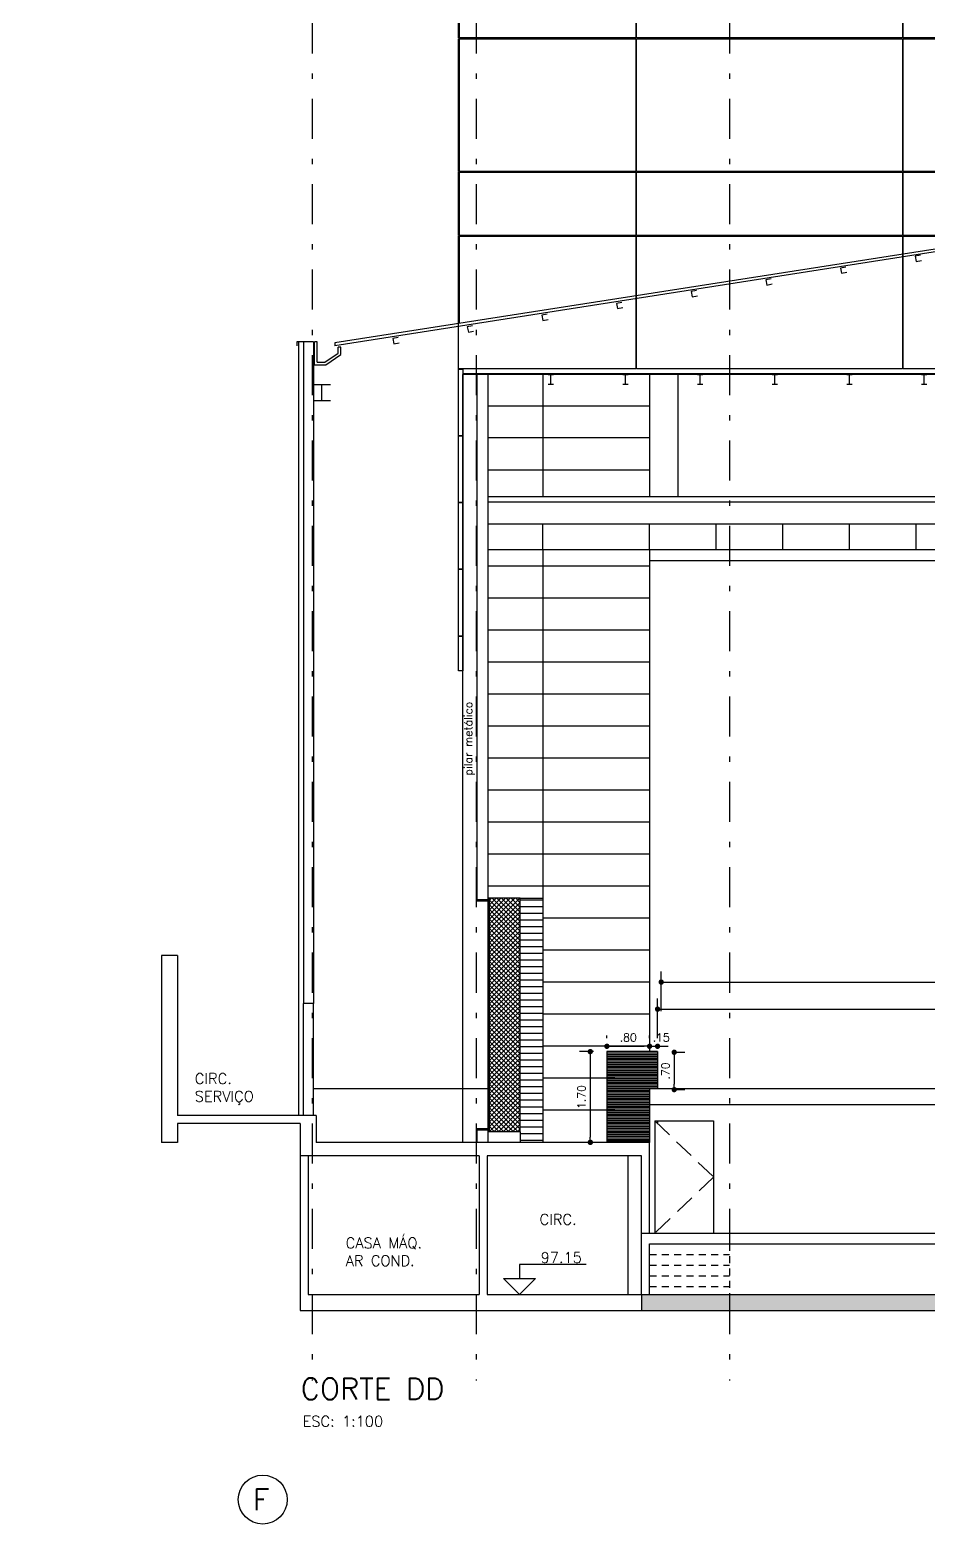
# Model space of a CAD drawing. Extents: x -14 to 107, y -33 to 53.
# Drawn here: x 55.05 to 71.89, y 9.58 to 37.58 of the extents above; entities that cross this region are included whole.
import ezdxf
from ezdxf.enums import TextEntityAlignment as Align

# ---------------------------------------------------------------- set-up
doc = ezdxf.new("R2010")
doc.units = 0
doc.header["$LTSCALE"] = 1.5
doc.header["$MEASUREMENT"] = 0
for name, pattern in [('DASHDOT', [1, 0.5, -0.25, 0, -0.25]), ('DASHED2', [0.375, 0.25, -0.125]), ('HIDDEN', [0.375, 0.25, -0.125])]:
    doc.linetypes.add(name, pattern=pattern)
doc.layers.get('0').update_dxf_attribs({"linetype": 'CONTINUOUS'})
doc.layers.get('DEFPOINTS').update_dxf_attribs({"linetype": 'CONTINUOUS'})
for name, color, linetype in [('3', 2, 'CONTINUOUS'), ('A-ESTRUTURA', 4, 'CONTINUOUS'), ('A-PAREDE', 3, 'CONTINUOUS'), ('EIXOS', 7, 'DASHDOT'), ('LNHVISTA', 2, 'CONTINUOUS'), ('N-HACHURA', 1, 'CONTINUOUS'), ('N-LNHVISTA', 2, 'CONTINUOUS'), ('N-NOTACOES', 7, 'CONTINUOUS'), ('N-PROJEÇÃO', 1, 'HIDDEN'), ('N-TEXTO', 2, 'CONTINUOUS'), ('PLACAS', 1, 'CONTINUOUS'), ('SOLID', 253, 'CONTINUOUS')]:
    doc.layers.add(name, color=color, linetype=linetype)
doc.styles.add('COTA', font='romans.shx')
doc.styles.add('REGUA-060', font='simplex.shx', dxfattribs={"height": 0.15})
doc.styles.add('ROMANS', font='romans')
doc.dimstyles.new('DG060-1', dxfattribs={"dimscale": 0.1, "dimtxt": 1.5, "dimasz": 1, "dimexe": 2, "dimexo": 2.5, "dimgap": 0.9, "dimtad": 1, "dimzin": 4, "dimtxsty": 'COTA', "dimblk": 'DOT', "dimblk1": 'DOT', "dimblk2": 'DOT', "dimsah": 1, "dimcen": 0.09, "dimclrd": 1, "dimclre": 1, "dimclrt": 2, "dimazin": 3, "dimtfac": 1, "dimtdec": 4, "dimtix": 1, "dimtmove": 0, "dimatfit": 3, "dimtvp": 2, "dimtolj": 1, "dimtzin": 0})

# ---------------------------------------------------------------- blocks, each defined once
blk = doc.blocks.new('N-1701')
at = {"layer": 'N-TEXTO', "color": 4, "style": 'ROMANS'}
blk.add_attdef('TITULO', (0, 0), '', height=0.004, dxfattribs=at)
blk = doc.blocks.new('N-1702')
at = {"layer": 'N-TEXTO', "color": 2, "style": 'ROMANS'}
blk.add_attdef('SUBTITULO', (0, 0), '', height=0.002, dxfattribs=at)
blk = doc.blocks.new('N-1903')
at = {"layer": 'N-NOTACOES', "color": 1}
for p, q in [((0.01255, 0.00562), (0, 0.00562)), ((0, 0.00562), (0, 0.003)), ((-0.003, 0.003), (0.003, 0.003)), ((0, 0), (-0.003, 0.003)), ((0.003, 0.003), (0, 0))]:
    blk.add_line(p, q, dxfattribs=at)
at = {"layer": 'N-NOTACOES', "color": 2, "style": 'ROMANS'}
blk.add_attdef('COTAC', text='', height=0.002, dxfattribs=at).set_placement((0.00785, 0.00691), align=Align.MIDDLE)
blk = doc.blocks.new('PLACA2')
at = {"layer": 'PLACAS', "linetype": 'CONTINUOUS', "ltscale": 0.5}
for points in [[(78.706, -85.453), (82.028, -85.453), (82.028, -86.638), (78.706, -86.638)], [(82.043, -85.453), (87.028, -85.453), (87.028, -86.638), (82.043, -86.638)], [(87.043, -85.453), (92.528, -85.453), (92.528, -86.638), (87.043, -86.638)], [(92.543, -85.453), (97.528, -85.453), (97.528, -86.638), (92.543, -86.638)], [(97.543, -85.453), (101.866, -85.453), (101.866, -86.638), (97.543, -86.638)], [(78.706, -86.653), (82.028, -86.653), (82.028, -89.138), (78.706, -89.138)], [(82.043, -86.653), (87.028, -86.653), (87.028, -89.138), (82.043, -89.138)], [(87.043, -86.653), (92.528, -86.653), (92.528, -89.138), (87.043, -89.138)], [(92.543, -86.653), (97.528, -86.653), (97.528, -89.138), (92.543, -89.138)], [(97.543, -86.653), (101.866, -86.653), (101.866, -89.138), (97.543, -89.138)], [(78.706, -89.153), (82.028, -89.153), (82.028, -91.638), (78.706, -91.638)], [(82.043, -89.153), (87.028, -89.153), (87.028, -91.638), (82.043, -91.638)], [(87.043, -89.153), (92.528, -89.153), (92.528, -91.638), (87.043, -91.638)], [(92.543, -89.153), (97.528, -89.153), (97.528, -91.638), (92.543, -91.638)], [(78.706, -91.653), (82.028, -91.653), (82.028, -94.138), (78.706, -94.138)], [(82.043, -91.653), (87.028, -91.653), (87.028, -94.138), (82.043, -94.138)], [(87.043, -91.653), (92.528, -91.653), (92.528, -94.138), (87.043, -94.138)], [(92.543, -91.653), (97.528, -91.653), (97.528, -94.138), (92.543, -94.138)], [(78.706, -94.153), (82.028, -94.153), (82.028, -96.638), (78.706, -96.638)], [(82.043, -94.153), (87.028, -94.153), (87.028, -96.638), (82.043, -96.638)], [(87.043, -94.153), (92.528, -94.153), (92.528, -96.638), (87.043, -96.638)], [(92.543, -94.153), (97.528, -94.153), (97.528, -96.638), (92.543, -96.638)], [(78.706, -96.653), (82.028, -96.653), (82.028, -99.138), (78.706, -99.138)], [(82.043, -96.653), (87.028, -96.653), (87.028, -99.138), (82.043, -99.138)], [(87.043, -96.653), (92.528, -96.653), (92.528, -99.138), (87.043, -99.138)], [(92.543, -96.653), (97.528, -96.653), (97.528, -99.138), (92.543, -99.138)], [(97.543, -96.653), (101.866, -96.653), (101.866, -99.138), (97.543, -99.138)], [(78.706, -99.153), (82.028, -99.153), (82.028, -100.338), (78.706, -100.338)], [(82.043, -99.153), (87.028, -99.153), (87.028, -100.338), (82.043, -100.338)], [(87.043, -99.153), (92.528, -99.153), (92.528, -100.338), (87.043, -100.338)], [(92.543, -99.153), (97.528, -99.153), (97.528, -100.338), (92.543, -100.338)], [(97.543, -99.153), (101.866, -99.153), (101.866, -100.338), (97.543, -100.338)], [(78.706, -100.353), (82.028, -100.353), (82.028, -102.838), (78.706, -102.838)], [(82.043, -100.353), (87.028, -100.353), (87.028, -102.838), (82.043, -102.838)], [(87.043, -100.353), (92.528, -100.353), (92.528, -102.838), (87.043, -102.838)], [(92.543, -100.353), (97.528, -100.353), (97.528, -102.838), (92.543, -102.838)], [(97.543, -100.353), (101.866, -100.353), (101.866, -102.338), (101.661, -102.338), (101.661, -102.838), (97.543, -102.838)]]:
    blk.add_lwpolyline(points, close=True, dxfattribs=at)
for points in [[(97.543, -89.153), (99.828, -89.153), (99.828, -89.446), (99.436, -89.446), (99.436, -91.446), (99.828, -91.446), (99.828, -91.638), (97.543, -91.638), (97.543, -89.153)], [(99.843, -89.446), (99.843, -89.153), (101.866, -89.153), (101.866, -91.638), (99.843, -91.638), (99.843, -91.446), (100.236, -91.446), (100.236, -89.446), (99.843, -89.446), (99.843, -89.153)], [(97.543, -91.653), (99.828, -91.653), (99.828, -91.946), (99.436, -91.946), (99.436, -93.946), (99.828, -93.946), (99.828, -94.138), (97.543, -94.138), (97.543, -91.653)], [(99.843, -91.946), (99.843, -91.653), (101.866, -91.653), (101.866, -94.138), (99.843, -94.138), (99.843, -93.946), (100.236, -93.946), (100.236, -91.946), (99.843, -91.946), (99.843, -91.653)], [(97.543, -94.153), (99.828, -94.153), (99.828, -94.346), (99.436, -94.346), (99.436, -96.346), (99.828, -96.346), (99.828, -96.638), (97.543, -96.638), (97.543, -94.153)], [(99.843, -94.346), (99.843, -94.153), (101.866, -94.153), (101.866, -96.638), (99.843, -96.638), (99.843, -96.346), (100.236, -96.346), (100.236, -94.346), (99.843, -94.346), (99.843, -94.153)], [(78.706, -102.846), (78.786, -102.846), (78.786, -104.096), (78.706, -104.096), (78.706, -102.846)], [(78.706, -104.096), (78.786, -104.096), (78.786, -105.346), (78.706, -105.346), (78.706, -104.096)], [(78.706, -105.346), (78.786, -105.346), (78.786, -106.596), (78.706, -106.596), (78.706, -105.346)], [(78.706, -106.596), (78.786, -106.596), (78.786, -107.846), (78.706, -107.846), (78.706, -106.596)], [(78.706, -107.846), (78.786, -107.846), (78.786, -108.496), (78.706, -108.496), (78.706, -107.846)]]:
    blk.add_lwpolyline(points, dxfattribs=at)
blk = doc.blocks.new('DOT')
at = {"color": 0, "linetype": 'BYBLOCK'}
blk.add_line((-0.5, 0), (-1, 0), dxfattribs=at)
at = {"color": 0, "linetype": 'BYBLOCK', "const_width": 0.5}
blk.add_lwpolyline([(-0.25, 0, 1), (0.25, 0, 1)], format="xyb", close=True, dxfattribs=at)
blk = doc.blocks.new('*D73')
at = {"color": 1, "linetype": 'BYBLOCK'}
for p, q in [((65.87, 18.685), (65.87, 18.735)), ((65.97, 18.535), (66.57, 18.535)), ((66.67, 18.685), (66.67, 18.735))]:
    blk.add_line(p, q, dxfattribs=at)
at = {"layer": 'DEFPOINTS', "color": 0, "linetype": 'BYBLOCK'}
for p in [(66.67, 18.535), (65.87, 18.435), (66.67, 18.435)]:
    blk.add_point(p, dxfattribs=at)
at = {"color": 1, "linetype": 'BYBLOCK', "xscale": 0.1, "yscale": 0.1, "zscale": 0.1, "rotation": 180}
blk.add_blockref('DOT', (65.87, 18.535), dxfattribs=at)
at = {"color": 1, "linetype": 'BYBLOCK', "xscale": 0.1, "yscale": 0.1, "zscale": 0.1}
blk.add_blockref('DOT', (66.67, 18.535), dxfattribs=at)
at = {"color": 2, "linetype": 'BYBLOCK', "insert": (66.27, 18.7), "char_height": 0.15, "attachment_point": 5, "style": 'COTA'}
blk.add_mtext('\\A1;.80', dxfattribs=at)
blk = doc.blocks.new('_DOT')
at = {"color": 0, "linetype": 'BYBLOCK'}
blk.add_line((-0.5, 0), (-1, 0), dxfattribs=at)
at = {"color": 0, "linetype": 'BYBLOCK', "const_width": 0.5}
blk.add_lwpolyline([(-0.25, 0, 1), (0.25, 0, 1)], format="xyb", close=True, dxfattribs=at)
blk = doc.blocks.new('*D75')
at = {"color": 1, "linetype": 'BYBLOCK'}
for p, q in [((67.063, 18.335), (67.063, 17.835)), ((67.07, 18.435), (67.263, 18.435)), ((67.07, 17.735), (67.263, 17.735))]:
    blk.add_line(p, q, dxfattribs=at)
at = {"layer": 'DEFPOINTS', "color": 0, "linetype": 'BYBLOCK'}
for p in [(66.82, 18.435), (66.82, 17.735), (67.063, 17.735)]:
    blk.add_point(p, dxfattribs=at)
at = {"color": 1, "linetype": 'BYBLOCK', "xscale": 0.1, "yscale": 0.1, "zscale": 0.1}
for p, rotation in [((67.063, 18.435), 90), ((67.063, 17.735), 270)]:
    blk.add_blockref('DOT', p, dxfattribs=dict(at, rotation=rotation))
at = {"color": 2, "linetype": 'BYBLOCK', "insert": (66.898, 18.085), "char_height": 0.15, "attachment_point": 5, "rotation": 90, "style": 'COTA'}
blk.add_mtext('\\A1;.70', dxfattribs=at)
blk = doc.blocks.new('*D76')
at = {"color": 1, "linetype": 'BYBLOCK'}
for p, q in [((15.287, 25.225), (14.741, 25.225)), ((14.941, 23.567), (14.941, 25.125)), ((15.287, 23.467), (14.741, 23.467)), ((65.62, 18.435), (65.359, 18.435)), ((65.559, 18.335), (65.559, 16.835)), ((65.62, 16.735), (65.359, 16.735))]:
    blk.add_line(p, q, dxfattribs=at)
at = {"layer": 'DEFPOINTS', "color": 0, "linetype": 'BYBLOCK'}
for p in [(14.941, 25.225), (15.537, 25.225), (15.537, 23.467), (65.87, 18.435), (65.559, 16.735), (65.87, 16.735)]:
    blk.add_point(p, dxfattribs=at)
at = {"color": 1, "linetype": 'BYBLOCK', "xscale": 0.1, "yscale": 0.1, "zscale": 0.1}
for p, rotation in [((14.941, 25.225), 90), ((14.941, 23.467), 270), ((65.559, 18.435), 90), ((65.559, 16.735), 270)]:
    blk.add_blockref('DOT', p, dxfattribs=dict(at, rotation=rotation))
at = {"color": 2, "linetype": 'BYBLOCK', "char_height": 0.15, "attachment_point": 5, "rotation": 90, "style": 'COTA'}
for s, insert in [('\\A1;1.76', (14.776, 24.346)), ('\\A1;1.70', (65.394, 17.585))]:
    blk.add_mtext(s, dxfattribs=dict(at, insert=insert))
blk = doc.blocks.new('*D77')
at = {"color": 1, "linetype": 'BYBLOCK'}
for p, q in [((34.853, 25.202), (35.316, 25.202)), ((35.116, 25.102), (35.116, 23.567)), ((34.853, 23.467), (35.316, 23.467)), ((66.82, 18.685), (66.82, 19.431)), ((81.52, 18.685), (81.52, 19.431)), ((66.92, 19.231), (81.42, 19.231))]:
    blk.add_line(p, q, dxfattribs=at)
at = {"layer": 'DEFPOINTS', "color": 0, "linetype": 'BYBLOCK'}
for p in [(34.603, 25.202), (34.603, 23.467), (35.116, 23.467), (81.52, 19.231), (66.82, 18.435), (81.52, 18.435)]:
    blk.add_point(p, dxfattribs=at)
at = {"color": 1, "linetype": 'BYBLOCK', "xscale": 0.1, "yscale": 0.1, "zscale": 0.1}
for p, rotation in [((35.116, 25.202), 90), ((35.116, 23.467), 270), ((66.82, 19.231), 180)]:
    blk.add_blockref('DOT', p, dxfattribs=dict(at, rotation=rotation))
blk.add_blockref('DOT', (81.52, 19.231), dxfattribs=at)
at = {"color": 2, "linetype": 'BYBLOCK', "insert": (34.951, 24.334), "char_height": 0.15, "attachment_point": 5, "rotation": 90, "style": 'COTA'}
blk.add_mtext('\\A1;1.74', dxfattribs=at)
at = {"color": 2, "linetype": 'BYBLOCK', "insert": (74.17, 19.396), "char_height": 0.15, "attachment_point": 5, "style": 'COTA'}
blk.add_mtext('\\A1;14.70', dxfattribs=at)

msp = doc.modelspace()

# ---------------------------------------------------------------- hatches: boundary and pattern name
at = {"layer": 'N-HACHURA'}
h = msp.add_hatch(dxfattribs=at)
h.set_pattern_fill('ANSI37', color=1, scale=0.5, style=0)
h.set_pattern_definition([(45, (-15.616476, 156.153456), (-0.044194174, 0.044194174), []), (135, (-15.616476, 156.153456), (-0.044194174, -0.044194174), [])])
h.paths.add_polyline_path([(63.661, 16.935), (64.246, 16.935), (64.246, 21.31), (63.661, 21.31)])
h = msp.add_hatch(dxfattribs=at)
h.set_pattern_fill('ANSI31', color=256, angle=135, style=0)
h.set_pattern_definition([(180, (-15.61648, 156.15346), (-3e-17, -0.125), [])])
h.paths.add_polyline_path([(64.67, 21.31), (64.246, 21.31), (64.246, 16.935), (64.246, 16.735), (64.67, 16.735)])
at = {"layer": 'SOLID'}
h = msp.add_hatch(color=256, dxfattribs=at)
h.paths.add_polyline_path([(81.866, 13.585), (81.866, 13.735), (81.67, 13.885), (66.52, 13.885), (66.52, 13.585)])
h.paths.add_polyline_path([(77.423, 14.426), (78.323, 14.426), (78.323, 14.726), (77.423, 14.726)], flags=9)

# ---------------------------------------------------------------- linework, layer by layer
at = {"color": 1, "linetype": 'BYBLOCK'}
for p, q in [((66.57, 18.535), (66.47, 18.535)), ((66.67, 18.685), (66.67, 18.735)), ((66.67, 18.535), (66.82, 18.535)), ((66.82, 18.685), (66.82, 18.735)), ((66.92, 18.535), (67.02, 18.535))]:
    msp.add_line(p, q, dxfattribs=at)
at = {"layer": '3'}
for points in [[(71.748, 33.362), (71.649, 33.343), (71.67, 33.245), (71.768, 33.264)], [(70.348, 33.139), (70.249, 33.12), (70.27, 33.022), (70.368, 33.041)], [(68.948, 32.918), (68.849, 32.899), (68.87, 32.801), (68.968, 32.821)], [(67.548, 32.698), (67.449, 32.679), (67.47, 32.581), (67.568, 32.6)], [(64.748, 32.256), (64.649, 32.237), (64.67, 32.139), (64.768, 32.158)], [(66.148, 32.477), (66.049, 32.458), (66.07, 32.36), (66.168, 32.379)], [(63.351, 32.035), (63.253, 32.016), (63.274, 31.918), (63.372, 31.937)], [(61.955, 31.816), (61.857, 31.797), (61.877, 31.699), (61.976, 31.718)]]:
    msp.add_lwpolyline(points, dxfattribs=at)
at = {"layer": 'A-ESTRUTURA'}
for p, q in [((60.37, 31.735), (60.059, 31.735)), ((60.059, 31.735), (60.059, 31.665)), ((60.18, 31.735), (60.18, 19.335)), ((60.37, 31.735), (60.37, 19.335)), ((64.769, 31.125), (64.869, 31.125)), ((64.819, 30.945), (64.819, 31.125)), ((66.169, 31.125), (66.269, 31.125)), ((66.219, 30.945), (66.219, 31.125)), ((67.569, 31.125), (67.669, 31.125)), ((67.619, 30.945), (67.619, 31.125)), ((68.969, 31.125), (69.069, 31.125)), ((69.019, 30.945), (69.019, 31.125)), ((70.369, 31.125), (70.469, 31.125)), ((70.419, 30.945), (70.419, 31.125)), ((71.769, 31.125), (71.869, 31.125)), ((71.819, 30.945), (71.819, 31.125)), ((64.769, 30.945), (64.869, 30.945)), ((66.169, 30.945), (66.269, 30.945)), ((67.569, 30.945), (67.669, 30.945)), ((68.969, 30.945), (69.069, 30.945)), ((70.369, 30.945), (70.469, 30.945)), ((71.769, 30.945), (71.869, 30.945)), ((57.52, 20.235), (57.52, 16.735)), ((57.82, 20.235), (57.52, 20.235)), ((57.82, 20.235), (57.82, 17.235)), ((60.37, 19.335), (60.18, 19.335)), ((60.42, 17.235), (57.82, 17.235)), ((60.12, 17.085), (57.82, 17.085)), ((57.82, 17.085), (57.82, 16.735)), ((60.42, 17.235), (60.12, 17.235)), ((60.12, 17.085), (60.12, 16.485)), ((60.42, 17.235), (60.42, 16.735)), ((57.82, 16.735), (57.52, 16.735)), ((66.67, 16.735), (60.42, 16.735)), ((66.67, 15.035), (66.67, 16.735)), ((63.473, 16.485), (60.12, 16.485)), ((60.12, 16.485), (60.12, 13.585)), ((60.27, 16.485), (60.27, 13.885)), ((63.473, 16.485), (63.473, 13.885)), ((63.623, 16.485), (63.623, 13.885)), ((66.52, 16.485), (63.623, 16.485)), ((66.52, 13.885), (66.52, 16.485)), ((66.52, 15.035), (68.169, 15.035)), ((66.67, 15.035), (81.67, 15.035)), ((66.67, 13.885), (66.67, 14.835)), ((66.67, 14.835), (81.67, 14.835)), ((60.27, 13.885), (63.473, 13.885)), ((63.623, 13.885), (66.52, 13.885)), ((66.52, 13.885), (81.67, 13.885)), ((60.12, 13.585), (81.866, 13.585))]:
    msp.add_line(p, q, dxfattribs=at)
at = {"layer": 'A-ESTRUTURA', "color": 3}
for p, q in [((63.437, 21.28), (63.437, 31.125)), ((63.636, 31.125), (63.636, 21.31)), ((84.746, 28.833), (63.636, 28.833)), ((84.746, 28.734), (63.636, 28.734)), ((63.437, 16.735), (63.437, 16.965)), ((63.636, 16.935), (63.636, 16.735)), ((63.636, 16.735), (63.437, 16.735))]:
    msp.add_line(p, q, dxfattribs=at)
at = {"layer": 'A-ESTRUTURA', "color": 6}
for p, q in [((60.37, 30.935), (60.685, 30.935)), ((60.527, 30.635), (60.527, 30.935)), ((60.37, 30.635), (60.685, 30.635))]:
    msp.add_line(p, q, dxfattribs=at)
at = {"layer": 'A-PAREDE', "color": 7}
for p, q in [((73.12, 33.644), (60.77, 31.716)), ((73.12, 33.593), (60.77, 31.665)), ((60.77, 31.716), (60.77, 31.665)), ((60.77, 31.716), (60.77, 31.665))]:
    msp.add_line(p, q, dxfattribs=at)
at = {"layer": 'DEFPOINTS', "color": 0, "linetype": 'BYBLOCK'}
for p in [(66.82, 18.535), (66.67, 18.435), (66.82, 18.435)]:
    msp.add_point(p, dxfattribs=at)
at = {"layer": 'EIXOS'}
for p, q in [((60.344, 49.09), (60.344, 12.27)), ((63.419, 49.09), (63.419, 12.27)), ((68.169, 49.09), (68.169, 12.27))]:
    msp.add_line(p, q, dxfattribs=at)
at = {"layer": 'EIXOS', "linetype": 'CONTINUOUS'}
msp.add_circle((59.417, 10.039), 0.459, dxfattribs=at)
at = {"layer": 'LNHVISTA'}
for p, q in [((63.661, 21.31), (63.636, 21.31)), ((63.661, 16.935), (63.636, 16.935))]:
    msp.add_line(p, q, dxfattribs=at)
at = {"layer": 'LNHVISTA', "color": 2}
for p, q in [((63.636, 21.31), (63.636, 16.935)), ((63.661, 21.31), (63.661, 16.935)), ((63.636, 21.28), (63.437, 21.28)), ((63.437, 21.255), (63.437, 21.28)), ((63.636, 21.255), (63.437, 21.255)), ((63.636, 16.99), (63.437, 16.99)), ((63.437, 16.965), (63.437, 16.99)), ((63.636, 16.965), (63.437, 16.965))]:
    msp.add_line(p, q, dxfattribs=at)
at = {"layer": 'LNHVISTA', "color": 7}
for p, q in [((64.246, 21.31), (63.661, 21.31)), ((64.246, 16.935), (64.246, 21.31)), ((64.246, 16.935), (63.661, 16.935))]:
    msp.add_line(p, q, dxfattribs=at)
at = {"layer": 'N-LNHVISTA'}
for p, q in [((63.101, 48.785), (63.101, 32.08)), ((60.089, 31.735), (60.089, 17.235)), ((63.169, 16.735), (63.171, 31.125)), ((64.67, 31.125), (64.67, 28.833)), ((66.67, 31.125), (66.67, 28.833)), ((67.206, 28.833), (67.206, 31.125)), ((84.746, 28.318), (63.636, 28.318)), ((84.746, 27.837), (63.636, 27.837)), ((64.67, 27.837), (64.67, 16.735)), ((66.67, 27.837), (66.67, 18.435)), ((81.67, 27.631), (66.67, 27.631)), ((64.246, 21.31), (64.67, 21.31)), ((60.18, 17.235), (60.18, 19.335)), ((60.37, 17.235), (60.37, 19.335)), ((66.82, 18.435), (65.87, 18.435)), ((65.87, 18.435), (65.87, 16.735)), ((66.82, 18.405), (65.87, 18.405)), ((66.82, 18.375), (65.87, 18.375)), ((66.82, 18.345), (65.87, 18.345)), ((66.82, 18.315), (65.87, 18.315)), ((66.82, 18.285), (65.87, 18.285)), ((66.82, 18.255), (65.87, 18.255)), ((66.82, 18.225), (65.87, 18.225)), ((66.82, 18.435), (66.82, 17.735)), ((66.82, 18.195), (65.87, 18.195)), ((66.82, 18.165), (65.87, 18.165)), ((66.82, 18.135), (65.87, 18.135)), ((66.82, 18.105), (65.87, 18.105)), ((66.82, 18.075), (65.87, 18.075)), ((66.82, 18.045), (65.87, 18.045)), ((66.82, 18.015), (65.87, 18.015)), ((66.82, 17.985), (65.87, 17.985)), ((66.82, 17.955), (65.87, 17.955)), ((66.82, 17.925), (65.87, 17.925)), ((63.636, 17.735), (63.169, 17.735)), ((66.82, 17.895), (65.87, 17.895)), ((66.82, 17.895), (65.87, 17.895)), ((66.82, 17.865), (65.87, 17.865)), ((66.82, 17.835), (65.87, 17.835)), ((66.82, 17.835), (65.87, 17.835)), ((66.82, 17.805), (65.87, 17.805)), ((66.82, 17.805), (65.87, 17.805)), ((66.82, 17.775), (65.87, 17.775)), ((66.82, 17.745), (65.87, 17.745)), ((66.67, 17.715), (65.87, 17.715)), ((66.67, 17.685), (65.87, 17.685)), ((66.67, 17.655), (65.87, 17.655)), ((81.67, 17.735), (66.67, 17.735)), ((66.67, 17.735), (66.67, 17.435)), ((66.67, 17.625), (65.87, 17.625)), ((66.67, 17.595), (65.87, 17.595)), ((66.67, 17.565), (65.87, 17.565)), ((66.67, 17.535), (65.87, 17.535)), ((66.67, 17.505), (65.87, 17.505)), ((66.67, 17.475), (65.87, 17.475)), ((66.67, 17.445), (65.87, 17.445)), ((66.67, 17.415), (65.87, 17.415)), ((66.67, 17.385), (65.87, 17.385)), ((81.67, 17.435), (66.67, 17.435)), ((66.67, 17.355), (65.87, 17.355)), ((66.67, 17.325), (65.87, 17.325)), ((66.67, 17.295), (65.87, 17.295)), ((66.67, 17.265), (65.87, 17.265)), ((66.67, 17.235), (65.87, 17.235)), ((66.67, 17.205), (65.87, 17.205)), ((66.67, 17.175), (65.87, 17.175)), ((66.67, 17.145), (65.87, 17.145)), ((66.67, 17.115), (65.87, 17.115)), ((66.67, 17.085), (65.87, 17.085)), ((66.77, 17.135), (67.87, 17.135)), ((66.77, 17.135), (66.77, 15.035)), ((66.82, 17.135), (66.82, 17.087)), ((67.87, 17.135), (67.87, 15.035)), ((64.246, 16.935), (64.246, 16.735)), ((66.67, 17.055), (65.87, 17.055)), ((66.67, 17.055), (65.87, 17.055)), ((66.67, 17.025), (65.87, 17.025)), ((66.67, 17.025), (65.87, 17.025)), ((66.67, 16.995), (65.87, 16.995)), ((66.67, 16.965), (65.87, 16.965)), ((66.67, 16.935), (65.87, 16.935)), ((66.67, 16.905), (65.87, 16.905)), ((66.67, 16.875), (65.87, 16.875)), ((66.67, 16.845), (65.87, 16.845)), ((66.67, 16.815), (65.87, 16.815)), ((66.67, 16.785), (65.87, 16.785)), ((66.67, 16.755), (65.87, 16.755)), ((66.26, 16.485), (66.26, 13.885))]:
    msp.add_line(p, q, dxfattribs=at)
at = {"layer": 'N-LNHVISTA', "color": 2}
for p, q in [((60.435, 31.734), (60.385, 31.734)), ((60.385, 31.305), (60.385, 31.734)), ((60.435, 31.355), (60.435, 31.734)), ((60.584, 31.355), (60.829, 31.526)), ((60.601, 31.305), (60.879, 31.5)), ((60.879, 31.64), (60.829, 31.64)), ((60.829, 31.526), (60.829, 31.64)), ((60.879, 31.5), (60.879, 31.64)), ((60.385, 31.305), (60.601, 31.305)), ((60.435, 31.355), (60.585, 31.355)), ((84.931, 31.135), (63.171, 31.135)), ((84.931, 31.125), (63.171, 31.125))]:
    msp.add_line(p, q, dxfattribs=at)
at = {"layer": 'N-LNHVISTA', "color": 1}
for p, q in [((66.67, 30.534), (63.636, 30.534)), ((66.67, 29.935), (63.636, 29.935)), ((66.67, 29.335), (63.636, 29.335)), ((64.67, 27.837), (64.67, 28.318)), ((66.67, 27.837), (66.67, 28.318)), ((67.92, 27.837), (67.92, 28.318)), ((69.17, 27.837), (69.17, 28.318)), ((70.42, 27.837), (70.42, 28.318)), ((71.67, 27.837), (71.67, 28.318)), ((66.67, 27.535), (63.636, 27.535)), ((66.67, 26.935), (63.636, 26.935)), ((66.67, 26.335), (63.636, 26.335)), ((66.67, 25.735), (63.636, 25.735)), ((66.67, 25.135), (63.636, 25.135)), ((66.67, 24.535), (63.636, 24.535)), ((66.67, 23.935), (63.636, 23.935)), ((66.67, 23.335), (63.636, 23.335)), ((66.67, 22.735), (63.636, 22.735)), ((66.67, 22.135), (63.636, 22.135)), ((66.67, 21.535), (63.636, 21.535)), ((66.67, 20.935), (64.67, 20.935)), ((66.67, 20.335), (64.67, 20.335)), ((66.67, 19.735), (64.67, 19.735)), ((66.67, 19.135), (64.67, 19.135)), ((66.67, 18.535), (64.67, 18.535)), ((66.02, 17.935), (64.67, 17.935)), ((63.169, 17.735), (60.37, 17.735)), ((66.02, 17.335), (64.67, 17.335))]:
    msp.add_line(p, q, dxfattribs=at)
at = {"layer": 'N-LNHVISTA', "linetype": 'HIDDEN', "ltscale": 0.35}
for p, q in [((66.67, 14.635), (68.169, 14.635)), ((68.169, 14.835), (68.169, 13.885)), ((66.67, 14.435), (68.169, 14.435)), ((66.67, 14.235), (68.169, 14.235)), ((66.67, 14.035), (68.169, 14.035))]:
    msp.add_line(p, q, dxfattribs=at)
at = {"layer": 'N-PROJEÇÃO', "color": 1, "linetype": 'DASHED2'}
for p, q in [((66.77, 17.135), (67.87, 16.085)), ((67.87, 16.085), (66.77, 15.035))]:
    msp.add_line(p, q, dxfattribs=at)
at = {"layer": 'N-TEXTO'}
msp.add_line((66.67, 17.735), (66.67, 16.735), dxfattribs=at)
at = {"layer": 'SOLID'}
msp.add_line((66.52, 13.885), (66.52, 13.585), dxfattribs=at)

# ---------------------------------------------------------------- block references
at = {"color": 1, "linetype": 'BYBLOCK', "xscale": 0.1, "yscale": 0.1, "zscale": 0.1}
msp.add_blockref('DOT', (66.67, 18.535), dxfattribs=at)
at = {"color": 1, "linetype": 'BYBLOCK', "xscale": 0.1, "yscale": 0.1, "zscale": 0.1, "rotation": 180}
msp.add_blockref('DOT', (66.82, 18.535), dxfattribs=at)
at = {"layer": 'A-ESTRUTURA', "xscale": 100, "yscale": 100, "zscale": 100}
msp.add_blockref('N-1903', (64.229, 13.885), dxfattribs=at).add_auto_attribs({'COTAC': '97.15'})
at = {"layer": 'LNHVISTA'}
msp.add_blockref('PLACA2', (-15.616, 134.07), dxfattribs=at)
at = {"layer": 'N-LNHVISTA', "xscale": 100, "yscale": 100}
for name, p, zscale, values in [('N-1701', (60.13, 11.916), 200, {'TITULO': 'CORTE DD'}), ('N-1702', (60.166, 11.407), 100, {'SUBTITULO': 'ESC: 1:100'})]:
    msp.add_blockref(name, p, dxfattribs=dict(at, zscale=zscale)).add_auto_attribs(values)

# ---------------------------------------------------------------- texts
at = {"color": 2, "linetype": 'BYBLOCK', "insert": (66.888, 18.7), "char_height": 0.15, "attachment_point": 5, "style": 'COTA'}
msp.add_mtext('\\A1;.15', dxfattribs=at)
at = {"layer": 'EIXOS', "color": 2, "style": 'ROMANS'}
msp.add_text('F', height=0.4, dxfattribs=at).set_placement((59.235, 9.839))
at = {"layer": 'N-TEXTO', "color": 2, "insert": (63.295, 23.61), "char_height": 0.15, "attachment_point": 4, "rotation": 90, "style": 'REGUA-060'}
msp.add_mtext('pilar metálico', dxfattribs=at)
at = {"layer": 'N-TEXTO', "color": 3, "char_height": 0.2, "attachment_point": 4, "style": 'REGUA-060'}
for s, insert in [('CIRC.\\PSERVIÇO', (58.144, 17.734)), ('CIRC.', (64.608, 15.29)), ('CASA MÁQ.\\PAR COND.', (60.973, 14.684))]:
    msp.add_mtext(s, dxfattribs=dict(at, insert=insert))

# ---------------------------------------------------------------- dimensions: what is measured, and where the dimension line sits
at = {"layer": 'N-TEXTO'}
dim = msp.add_linear_dim(base=(81.587, 19.738), p1=(66.887, 18.942), p2=(81.587, 18.942), dimstyle='DG060-1', dxfattribs=at)
dim.commit()
dim.dimension.update_dxf_attribs({"geometry": '*D77', "text_midpoint": (74.237, 19.903), "insert": (0.068, 0.507)})
for base, p1, p2, picture, middle in [((65.559, 16.735), (65.87, 18.435), (65.87, 16.735), '*D76', (65.394, 17.585)), ((14.941, 25.225), (15.537, 23.467), (15.537, 25.225), '*D76', (14.776, 24.346)), ((35.1163, 23.4668), (34.60337, 25.20177), (34.60337, 23.4668), '*D77', (34.9513, 24.33428))]:
    dim = msp.add_linear_dim(base=base, p1=p1, p2=p2, angle=90, dimstyle='DG060-1', dxfattribs=at)
    dim.commit()
    dim.dimension.update_dxf_attribs({"geometry": picture, "text_midpoint": middle})
dim = msp.add_linear_dim(base=(66.67, 18.535), p1=(65.87, 18.435), p2=(66.67, 18.435), dimstyle='DG060-1', dxfattribs=at)
dim.commit()
dim.dimension.update_dxf_attribs({"geometry": '*D73', "text_midpoint": (66.27, 18.7)})
dim = msp.add_linear_dim(base=(67.132, 17.724), p1=(66.889, 18.424), p2=(66.889, 17.724), angle=90, dimstyle='DG060-1', dxfattribs=at)
dim.commit()
dim.dimension.update_dxf_attribs({"geometry": '*D75', "text_midpoint": (66.967, 18.074), "insert": (0.069, -0.012)})

doc.saveas('drawing.dxf')
